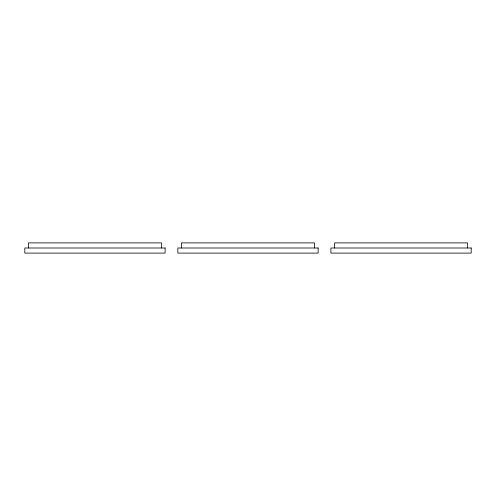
<?xml version="1.0" encoding="UTF-8"?>
<svg xmlns="http://www.w3.org/2000/svg" width="496" height="496" viewBox="0 0 496 496"><rect width="100%" height="100%" fill="white"/><g stroke="black" fill="none" stroke-linecap="round" stroke-linejoin="round"><path stroke-width="0.74" d="M467.623 248L467.623 242.897L334.478 242.897L334.478 248M314.576 248L314.576 242.897L181.424 242.897L181.424 248M161.522 248L161.522 242.897L28.377 242.897L28.377 248M165.1 248L24.8 248L24.8 253.103L165.1 253.103L165.1 248M318.147 248L177.853 248L177.853 253.103L318.147 253.103L318.147 248M471.2 248L330.9 248L330.9 253.103L471.2 253.103L471.2 248"/></g></svg>
